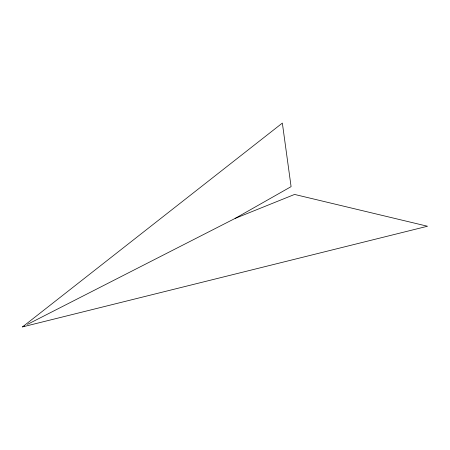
<?xml version="1.0" encoding="UTF-8"?>
<svg xmlns="http://www.w3.org/2000/svg" width="450" height="450" viewBox="0 0 450 450"><rect width="100%" height="100%" fill="white"/><g stroke="black" fill="none" stroke-linecap="round" stroke-linejoin="round"><path stroke-width="0.67" d="M235.114 218.413L294.576 194.439L427.5 226.243L22.5 326.914L282.352 123.086L291.088 186.649L235.114 218.413L27.501 324.36M22.5 326.914L24.379 325.957"/></g></svg>
